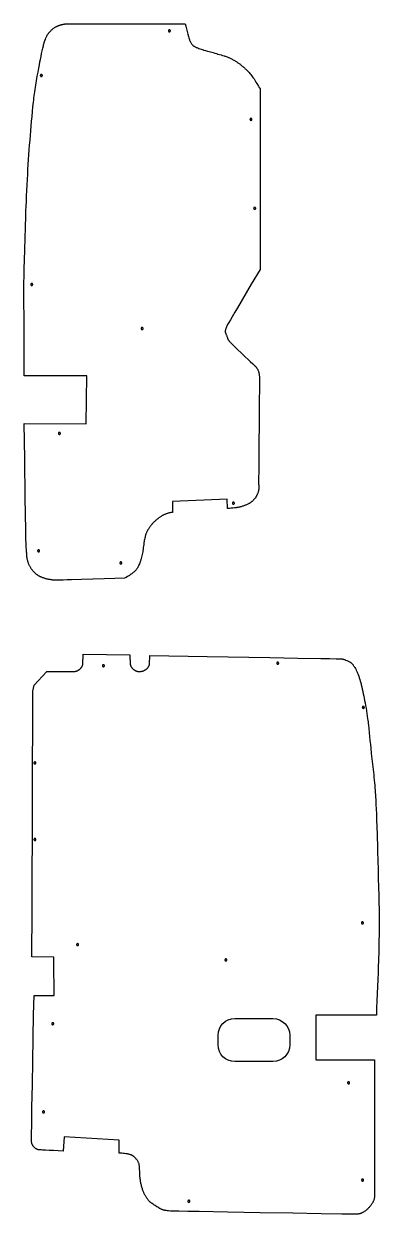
# Model space of a CAD drawing. Extents: x -780 to 1866, y -7095 to -85.
# Drawn here: x -780 to -80, y -4187 to -1840 of the extents above; entities that cross this region are included whole.
import ezdxf

# ---------------------------------------------------------------- set-up
doc = ezdxf.new("R2010")
doc.units = 0
doc.layers.add('DEFAULT_LAYER', color=1, linetype='CONTINUOUS')

msp = doc.modelspace()

# ---------------------------------------------------------------- linework, layer by layer
at = {"layer": 'DEFAULT_LAYER'}
for points in [[(-314.6, -2324.7), (-331.8, -2353.8), (-359.1, -2400.1), (-364.3, -2409), (-369.6, -2418), (-372.9, -2423.7), (-376.2, -2429.4), (-377.3, -2431.3), (-378.3, -2433.2), (-378.7, -2433.9), (-379.1, -2434.6), (-379.8, -2436.1), (-380.5, -2437.8), (-381.2, -2439.4), (-381.8, -2441.1), (-382.1, -2441.9), (-382.4, -2442.7), (-382.6, -2443.5), (-382.8, -2444.2), (-383, -2444.9), (-383.1, -2445.5), (-383.2, -2446.1), (-383.2, -2446.6), (-383.2, -2447), (-383.1, -2447.4), (-383.1, -2447.9), (-382.9, -2448.3), (-382.8, -2448.7), (-382.7, -2449.2), (-382.3, -2450), (-382, -2450.8), (-381.6, -2451.7), (-381.2, -2452.5), (-380.9, -2453.4), (-380.5, -2454.3), (-380.2, -2455.4), (-379.8, -2456.7), (-379.3, -2458), (-378.9, -2459.4), (-378.6, -2460.1), (-378.3, -2460.8), (-378, -2461.5), (-377.7, -2462.1), (-377.4, -2462.7), (-377.1, -2463.3), (-376.7, -2463.9), (-376.3, -2464.4), (-375.9, -2465), (-375.5, -2465.6), (-375, -2466.1), (-374.6, -2466.6), (-373.6, -2467.7), (-372.6, -2468.8), (-371.6, -2469.8), (-369.5, -2471.9), (-368.6, -2472.8), (-367, -2474.4), (-362, -2479.2), (-347.8, -2492.6), (-333.8, -2505.8), (-328.9, -2510.4), (-326.7, -2512.6), (-326, -2513.3), (-325.3, -2514), (-323.8, -2515.3), (-323.2, -2516), (-322.5, -2516.8), (-321.9, -2517.5), (-321.6, -2517.9), (-321.3, -2518.3), (-320.8, -2519.1), (-320.2, -2520.1), (-319.7, -2521), (-319.2, -2522), (-318.7, -2523), (-318.3, -2524.1), (-317.9, -2525.1), (-317.5, -2526.2), (-317.2, -2527.2), (-316.9, -2528.3), (-316.7, -2529.3), (-316.5, -2530.4), (-316.3, -2531.5), (-316.1, -2532.6), (-316, -2533.7), (-315.9, -2534.8), (-315.9, -2535.5), (-315.8, -2536.9), (-315.8, -2541.8), (-315.9, -2549.2), (-315.9, -2558.9), (-316.1, -2583.8), (-316.4, -2614.2), (-316.9, -2682.1), (-317.2, -2714.8), (-317.4, -2743.7), (-317.4, -2744.7), (-317.4, -2745.7), (-317.3, -2747.8), (-317.2, -2749.8), (-317, -2751.9), (-317, -2752.9), (-317, -2753.9), (-317, -2755), (-317, -2756), (-317, -2757), (-317.1, -2758), (-317.3, -2759), (-317.4, -2759.9), (-317.6, -2760.9), (-317.9, -2761.9), (-318.2, -2762.9), (-318.5, -2763.8), (-318.8, -2764.8), (-319.1, -2765.8), (-319.5, -2766.7), (-319.9, -2767.6), (-320.3, -2768.6), (-320.7, -2769.5), (-321.2, -2770.4), (-321.6, -2771.3), (-322.1, -2772.1), (-322.6, -2773), (-323.1, -2773.8), (-323.7, -2774.6), (-324.2, -2775.4), (-324.8, -2776.1), (-325.4, -2776.9), (-326, -2777.6), (-326.6, -2778.3), (-327.3, -2779), (-328, -2779.7), (-328.7, -2780.4), (-329.4, -2781.1), (-330.1, -2781.7), (-330.8, -2782.3), (-331.6, -2782.9), (-332.3, -2783.5), (-333.1, -2784.1), (-333.9, -2784.6), (-334.7, -2785.2), (-335.5, -2785.7), (-336.5, -2786.2), (-337.5, -2786.8), (-338.6, -2787.3), (-339.8, -2787.9), (-341, -2788.4), (-342.2, -2788.9), (-343.5, -2789.5), (-344.9, -2790), (-346.2, -2790.5), (-347.6, -2791), (-349, -2791.4), (-350.3, -2791.9), (-351.7, -2792.3), (-353, -2792.6), (-354.3, -2793), (-355.3, -2793.2), (-356.4, -2793.4), (-357.6, -2793.6), (-358.8, -2793.8), (-360.2, -2794), (-361.6, -2794.2), (-364.7, -2794.6), (-368, -2795), (-371.4, -2795.3), (-374.9, -2795.6), (-378.5, -2795.9), (-379.2, -2777.7), (-486.8, -2781.9), (-486.8, -2803.4), (-488.4, -2803.6), (-489.9, -2803.8), (-491.2, -2804.1), (-492.4, -2804.3), (-493.4, -2804.6), (-494.5, -2804.9), (-495.5, -2805.2), (-496.6, -2805.5), (-497.6, -2805.9), (-498.6, -2806.2), (-499.7, -2806.6), (-500.7, -2807), (-501.7, -2807.4), (-502.7, -2807.8), (-503.7, -2808.3), (-504.7, -2808.8), (-505.7, -2809.2), (-506.6, -2809.8), (-507.6, -2810.3), (-508.5, -2810.8), (-509.5, -2811.4), (-510.5, -2812), (-511.5, -2812.7), (-512.6, -2813.4), (-513.6, -2814.2), (-514.7, -2815), (-515.8, -2815.9), (-516.9, -2816.7), (-518, -2817.6), (-519.1, -2818.6), (-520.2, -2819.5), (-521.3, -2820.5), (-522.3, -2821.4), (-523.3, -2822.4), (-524.3, -2823.4), (-525.2, -2824.3), (-526.1, -2825.3), (-527, -2826.4), (-527.9, -2827.4), (-528.8, -2828.5), (-529.7, -2829.6), (-530.5, -2830.7), (-531.4, -2831.8), (-532.2, -2832.9), (-532.9, -2834.1), (-533.7, -2835.2), (-534.4, -2836.3), (-535.1, -2837.4), (-535.8, -2838.5), (-536.4, -2839.6), (-536.9, -2840.7), (-537.4, -2841.7), (-537.9, -2842.7), (-538.3, -2843.7), (-538.7, -2844.8), (-539.1, -2845.8), (-539.5, -2846.9), (-539.8, -2847.9), (-540.1, -2849), (-540.4, -2850.1), (-540.7, -2851.2), (-541, -2852.3), (-541.5, -2854.5), (-542, -2856.7), (-542.4, -2858.8), (-542.7, -2860), (-542.9, -2861.2), (-543.1, -2862.5), (-543.2, -2863.9), (-543.6, -2866.8), (-543.9, -2869.8), (-544.3, -2872.8), (-544.6, -2875.8), (-544.8, -2877.3), (-545, -2878.7), (-545.2, -2880), (-545.5, -2881.3), (-545.9, -2883.8), (-546.5, -2886.4), (-547, -2888.9), (-547.6, -2891.5), (-548.3, -2894), (-548.6, -2895.2), (-548.9, -2896.4), (-549.3, -2897.5), (-549.7, -2898.7), (-550, -2899.7), (-550.4, -2900.8), (-551.2, -2902.9), (-552, -2905), (-552.9, -2907.1), (-553.4, -2908.1), (-553.9, -2909.1), (-554.4, -2910.1), (-554.9, -2911.1), (-555.4, -2912.1), (-556, -2913), (-556.5, -2913.9), (-557.1, -2914.8), (-557.7, -2915.6), (-558.3, -2916.4), (-558.9, -2917.1), (-559.5, -2917.9), (-560.2, -2918.6), (-560.9, -2919.3), (-561.7, -2920), (-562.4, -2920.7), (-563.2, -2921.4), (-564, -2922), (-565.5, -2923.3), (-567.1, -2924.4), (-568.5, -2925.5), (-569.9, -2926.5), (-570.6, -2927), (-571.3, -2927.5), (-572.7, -2928.4), (-574.1, -2929.2), (-575.5, -2930.1), (-578.4, -2931.7), (-579.8, -2932.5), (-581.2, -2933.4), (-600.2, -2933.9), (-621.6, -2934.5), (-665.7, -2935.8), (-685.7, -2936.4), (-694.5, -2936.6), (-702.4, -2936.8), (-709.1, -2937), (-714.4, -2937.1), (-716.5, -2937.1), (-718.2, -2937.1), (-719.5, -2937.1), (-720.3, -2937), (-721.5, -2936.9), (-722.8, -2936.8), (-724.1, -2936.6), (-725.3, -2936.4), (-726.6, -2936.2), (-727.9, -2936), (-729.2, -2935.8), (-730.5, -2935.6), (-731.7, -2935.3), (-732.9, -2935.1), (-734.1, -2934.8), (-735.3, -2934.5), (-736.4, -2934.2), (-737.4, -2933.9), (-738.4, -2933.6), (-739.3, -2933.3), (-741.1, -2932.7), (-742.8, -2932.1), (-744.6, -2931.4), (-745.5, -2931), (-746.3, -2930.6), (-747.2, -2930.2), (-748, -2929.8), (-748.8, -2929.4), (-749.6, -2928.9), (-750.5, -2928.5), (-751.2, -2928), (-752, -2927.4), (-752.8, -2926.9), (-753.6, -2926.3), (-754.4, -2925.7), (-755.2, -2925), (-756, -2924.3), (-756.9, -2923.6), (-757.7, -2922.8), (-758.6, -2922), (-759.4, -2921.1), (-760.3, -2920.2), (-761.1, -2919.3), (-761.9, -2918.4), (-762.7, -2917.5), (-763.4, -2916.6), (-764.2, -2915.6), (-764.9, -2914.7), (-765.5, -2913.7), (-766.1, -2912.7), (-766.7, -2911.7), (-767.3, -2910.7), (-767.8, -2909.7), (-768.3, -2908.7), (-768.8, -2907.6), (-769.3, -2906.5), (-769.7, -2905.4), (-770.2, -2904.4), (-770.6, -2903.3), (-770.9, -2902.2), (-771.3, -2901.1), (-771.6, -2900), (-771.9, -2899), (-772.2, -2897.9), (-772.5, -2896.9), (-772.7, -2895.8), (-773, -2894.7), (-773.1, -2893.6), (-773.3, -2892.5), (-773.4, -2891.4), (-773.5, -2890.3), (-773.6, -2889.2), (-773.7, -2888), (-773.8, -2885.8), (-773.9, -2883.7), (-774, -2881.7), (-774.2, -2879.9), (-774.4, -2876.4), (-774.7, -2872.9), (-775, -2869.4), (-775.1, -2867.7), (-775.1, -2866), (-775.2, -2863.4), (-775.3, -2857.7), (-775.6, -2838), (-776.6, -2775.1), (-777.7, -2698.2), (-778.8, -2628.3), (-656.6, -2628.7), (-655.8, -2534.1), (-779, -2534.6), (-778.8, -2509.5), (-778.6, -2485.8), (-778.7, -2425.7), (-778.8, -2418.5), (-779, -2411.2), (-779.3, -2396.7), (-779.4, -2389.5), (-779.5, -2382.2), (-779.5, -2375), (-779.5, -2371.4), (-779.5, -2367.7), (-779.5, -2363.9), (-779.4, -2359.6), (-779.4, -2354.9), (-779.3, -2349.8), (-779, -2338.9), (-778.7, -2327), (-778, -2302.3), (-777.6, -2290.1), (-777.3, -2278.5), (-777.1, -2269.8), (-776.9, -2261.1), (-776.4, -2243.7), (-776.2, -2234.9), (-775.9, -2226.2), (-775.7, -2217.5), (-775.3, -2208.8), (-775, -2199.7), (-774.6, -2189.8), (-774.1, -2179.5), (-773.6, -2168.8), (-773.1, -2158), (-772.5, -2147.4), (-771.9, -2137), (-771.4, -2127.2), (-770.8, -2117.7), (-770.1, -2108.1), (-769.5, -2098.5), (-768.8, -2089), (-768.1, -2079.4), (-767.4, -2070), (-766.6, -2060.6), (-765.8, -2051.4), (-764.2, -2032.6), (-763.4, -2023.1), (-762.5, -2013.6), (-761.6, -2004.2), (-761.1, -1999.6), (-760.6, -1995.2), (-760.1, -1990.8), (-759.6, -1986.5), (-759.1, -1982.3), (-758.6, -1978.3), (-758, -1974.3), (-757.4, -1970.1), (-756.7, -1965.8), (-756.1, -1961.4), (-755.3, -1957), (-754.6, -1952.6), (-753.8, -1948.2), (-753.1, -1943.9), (-751.6, -1935.5), (-750.2, -1927.8), (-748.9, -1921.1), (-747.8, -1915.6), (-746.8, -1910.5), (-745.7, -1905), (-744.5, -1899.3), (-743.4, -1893.7), (-742.2, -1888.5), (-741.1, -1883.8), (-740.7, -1881.8), (-740.2, -1880), (-739.8, -1878.6), (-739.5, -1877.4), (-738.8, -1875.3), (-738, -1873.2), (-737.2, -1871.1), (-736.4, -1869), (-736, -1868), (-735.5, -1867), (-735.1, -1866), (-734.6, -1865.1), (-734.2, -1864.2), (-733.7, -1863.4), (-733.3, -1862.6), (-732.8, -1861.8), (-732.3, -1861.1), (-731.8, -1860.3), (-731.3, -1859.6), (-730.7, -1858.9), (-730.2, -1858.2), (-729.6, -1857.5), (-729, -1856.8), (-728.4, -1856.1), (-727.2, -1854.8), (-726, -1853.6), (-724.8, -1852.5), (-723.7, -1851.5), (-722.6, -1850.6), (-721.5, -1849.7), (-720.3, -1848.8), (-719.2, -1848), (-718, -1847.2), (-716.8, -1846.5), (-716.2, -1846.1), (-715.5, -1845.8), (-714.9, -1845.5), (-714.3, -1845.2), (-713.6, -1844.9), (-712.8, -1844.6), (-712, -1844.2), (-711.1, -1843.9), (-710.2, -1843.6), (-709.2, -1843.3), (-708.2, -1843), (-707.2, -1842.7), (-706.1, -1842.4), (-705.1, -1842.1), (-704, -1841.8), (-702.9, -1841.6), (-701.8, -1841.3), (-700.8, -1841.1), (-699.7, -1840.9), (-698.7, -1840.8), (-698.4, -1840.8), (-697.8, -1840.7), (-696.1, -1840.7), (-693.5, -1840.6), (-690.3, -1840.6), (-681.7, -1840.5), (-670.7, -1840.5), (-657.4, -1840.5), (-642.4, -1840.5), (-608.1, -1840.5), (-531.6, -1840.7), (-494.6, -1840.8), (-461.8, -1840.8), (-460.6, -1845.4), (-459.2, -1850.5), (-456.5, -1860.9), (-455.2, -1865.7), (-454.6, -1867.8), (-454, -1869.8), (-453.5, -1871.5), (-453.1, -1872.9), (-452.7, -1874.1), (-452.5, -1874.5), (-452.3, -1874.9), (-452, -1875.5), (-451.7, -1876.1), (-451.3, -1876.7), (-451, -1877.4), (-450.1, -1878.7), (-449.3, -1879.9), (-448.4, -1881.1), (-447.6, -1882.1), (-446.9, -1882.9), (-446.5, -1883.3), (-446.2, -1883.6), (-446, -1883.8), (-445.7, -1884), (-445.1, -1884.5), (-444.4, -1884.8), (-443.8, -1885.2), (-443.1, -1885.5), (-442.4, -1885.8), (-441, -1886.5), (-440.1, -1886.9), (-438.7, -1887.4), (-437, -1888.1), (-435, -1888.9), (-432.9, -1889.7), (-430.7, -1890.5), (-428.6, -1891.2), (-426.6, -1891.9), (-425.6, -1892.2), (-424.4, -1892.5), (-421.6, -1893.4), (-418.2, -1894.3), (-414.6, -1895.3), (-407.1, -1897.3), (-403.5, -1898.3), (-400.3, -1899.3), (-397.4, -1900.1), (-394.3, -1901), (-391.2, -1901.8), (-388.2, -1902.7), (-385.2, -1903.6), (-383.7, -1904.1), (-382.3, -1904.5), (-380.9, -1905), (-379.5, -1905.5), (-378.2, -1906), (-376.9, -1906.6), (-375.7, -1907.1), (-374.5, -1907.7), (-373.3, -1908.2), (-372.1, -1908.8), (-370.9, -1909.4), (-369.7, -1910), (-368.5, -1910.7), (-367.3, -1911.3), (-366.1, -1912), (-364.9, -1912.7), (-363.8, -1913.4), (-362.6, -1914.1), (-361.5, -1914.8), (-360.4, -1915.6), (-359.3, -1916.3), (-358.1, -1917.1), (-357, -1917.9), (-355.8, -1918.7), (-354.6, -1919.6), (-353.4, -1920.6), (-352.1, -1921.6), (-350.8, -1922.6), (-349.6, -1923.7), (-348.3, -1924.7), (-347.1, -1925.8), (-345.8, -1926.9), (-344.6, -1927.9), (-343.5, -1929), (-342.4, -1930), (-341.3, -1931), (-340.3, -1932), (-339.4, -1932.9), (-338.6, -1933.7), (-337.7, -1934.6), (-336.9, -1935.6), (-336.1, -1936.5), (-334.5, -1938.3), (-332.9, -1940.3), (-331.4, -1942.2), (-329.9, -1944.2), (-328.5, -1946.2), (-327, -1948.2), (-326.3, -1949.2), (-325.6, -1950.3), (-324.9, -1951.5), (-324.1, -1952.7), (-322.6, -1955.2), (-321, -1957.8), (-317.8, -1963.3), (-316.2, -1966), (-314.6, -1968.6)], [(-495.1, -1854.4), (-495, -1854.6), (-495, -1854.8), (-495, -1855), (-494.9, -1855.2), (-494.8, -1855.3), (-494.7, -1855.5), (-494.6, -1855.7), (-494.5, -1855.8), (-494.3, -1855.9), (-494.2, -1856), (-494, -1856.1), (-493.8, -1856.2), (-493.6, -1856.3), (-493.5, -1856.3), (-493.3, -1856.4), (-493.1, -1856.4), (-492.8, -1856.4), (-492.6, -1856.3), (-492.5, -1856.3), (-492.3, -1856.2), (-492.1, -1856.1), (-491.9, -1856), (-491.8, -1855.9), (-491.6, -1855.8), (-491.5, -1855.7), (-491.4, -1855.5), (-491.3, -1855.3), (-491.2, -1855.2), (-491.1, -1855), (-491.1, -1854.8), (-491.1, -1854.6), (-491.1, -1854.4), (-491.1, -1854.2), (-491.1, -1854), (-491.1, -1853.8), (-491.2, -1853.6), (-491.3, -1853.4), (-491.4, -1853.3), (-491.5, -1853.1), (-491.6, -1853), (-491.8, -1852.8), (-491.9, -1852.7), (-492.1, -1852.6), (-492.3, -1852.5), (-492.5, -1852.5), (-492.6, -1852.4), (-492.8, -1852.4), (-493.1, -1852.4), (-493.3, -1852.4), (-493.5, -1852.4), (-493.6, -1852.5), (-493.8, -1852.5), (-494, -1852.6), (-494.2, -1852.7), (-494.3, -1852.8), (-494.5, -1853), (-494.6, -1853.1), (-494.7, -1853.3), (-494.8, -1853.4), (-494.9, -1853.6), (-495, -1853.8), (-495, -1854), (-495, -1854.2)], [(-747.1, -1942.2), (-747.1, -1942.4), (-747.1, -1942.6), (-747, -1942.8), (-746.9, -1943), (-746.9, -1943.2), (-746.8, -1943.3), (-746.6, -1943.5), (-746.5, -1943.6), (-746.4, -1943.8), (-746.2, -1943.9), (-746.1, -1944), (-745.9, -1944.1), (-745.7, -1944.1), (-745.5, -1944.2), (-745.3, -1944.2), (-745.1, -1944.2), (-744.9, -1944.2), (-744.7, -1944.2), (-744.5, -1944.1), (-744.3, -1944.1), (-744.1, -1944), (-744, -1943.9), (-743.8, -1943.8), (-743.7, -1943.6), (-743.6, -1943.5), (-743.4, -1943.3), (-743.3, -1943.2), (-743.3, -1943), (-743.2, -1942.8), (-743.1, -1942.6), (-743.1, -1942.4), (-743.1, -1942.2), (-743.1, -1942), (-743.1, -1941.8), (-743.2, -1941.6), (-743.3, -1941.5), (-743.3, -1941.3), (-743.4, -1941.1), (-743.6, -1941), (-743.7, -1940.8), (-743.8, -1940.7), (-744, -1940.6), (-744.1, -1940.5), (-744.3, -1940.4), (-744.5, -1940.3), (-744.7, -1940.3), (-744.9, -1940.2), (-745.1, -1940.2), (-745.3, -1940.2), (-745.5, -1940.3), (-745.7, -1940.3), (-745.9, -1940.4), (-746.1, -1940.5), (-746.2, -1940.6), (-746.4, -1940.7), (-746.5, -1940.8), (-746.6, -1941), (-746.8, -1941.1), (-746.9, -1941.3), (-746.9, -1941.5), (-747, -1941.6), (-747.1, -1941.8), (-747.1, -1942)], [(-334.4, -2028.8), (-334.4, -2029), (-334.4, -2029.2), (-334.3, -2029.4), (-334.3, -2029.6), (-334.2, -2029.7), (-334.1, -2029.9), (-334, -2030), (-333.8, -2030.2), (-333.7, -2030.3), (-333.6, -2030.4), (-333.4, -2030.5), (-333.2, -2030.6), (-333, -2030.7), (-332.8, -2030.7), (-332.6, -2030.8), (-332.4, -2030.8), (-332.2, -2030.8), (-332, -2030.7), (-331.8, -2030.7), (-331.7, -2030.6), (-331.5, -2030.5), (-331.3, -2030.4), (-331.2, -2030.3), (-331, -2030.2), (-330.9, -2030), (-330.8, -2029.9), (-330.7, -2029.7), (-330.6, -2029.6), (-330.5, -2029.4), (-330.5, -2029.2), (-330.4, -2029), (-330.4, -2028.8), (-330.4, -2028.6), (-330.5, -2028.4), (-330.5, -2028.2), (-330.6, -2028), (-330.7, -2027.8), (-330.8, -2027.7), (-330.9, -2027.5), (-331, -2027.4), (-331.2, -2027.2), (-331.3, -2027.1), (-331.5, -2027), (-331.7, -2026.9), (-331.8, -2026.9), (-332, -2026.8), (-332.2, -2026.8), (-332.4, -2026.8), (-332.6, -2026.8), (-332.8, -2026.8), (-333, -2026.9), (-333.2, -2026.9), (-333.4, -2027), (-333.6, -2027.1), (-333.7, -2027.2), (-333.8, -2027.4), (-334, -2027.5), (-334.1, -2027.7), (-334.2, -2027.8), (-334.3, -2028), (-334.3, -2028.2), (-334.4, -2028.4), (-334.4, -2028.6)], [(-327.1, -2204.2), (-327, -2204.4), (-327, -2204.6), (-327, -2204.8), (-326.9, -2204.9), (-326.8, -2205.1), (-326.7, -2205.3), (-326.6, -2205.4), (-326.5, -2205.6), (-326.3, -2205.7), (-326.2, -2205.8), (-326, -2205.9), (-325.8, -2206), (-325.7, -2206.1), (-325.5, -2206.1), (-325.3, -2206.1), (-325.1, -2206.2), (-324.9, -2206.1), (-324.7, -2206.1), (-324.5, -2206.1), (-324.3, -2206), (-324.1, -2205.9), (-323.9, -2205.8), (-323.8, -2205.7), (-323.6, -2205.6), (-323.5, -2205.4), (-323.4, -2205.3), (-323.3, -2205.1), (-323.2, -2204.9), (-323.1, -2204.8), (-323.1, -2204.6), (-323.1, -2204.4), (-323.1, -2204.2), (-323.1, -2204), (-323.1, -2203.8), (-323.1, -2203.6), (-323.2, -2203.4), (-323.3, -2203.2), (-323.4, -2203), (-323.5, -2202.9), (-323.6, -2202.7), (-323.8, -2202.6), (-323.9, -2202.5), (-324.1, -2202.4), (-324.3, -2202.3), (-324.5, -2202.2), (-324.7, -2202.2), (-324.9, -2202.2), (-325.1, -2202.2), (-325.3, -2202.2), (-325.5, -2202.2), (-325.7, -2202.2), (-325.8, -2202.3), (-326, -2202.4), (-326.2, -2202.5), (-326.3, -2202.6), (-326.5, -2202.7), (-326.6, -2202.9), (-326.7, -2203), (-326.8, -2203.2), (-326.9, -2203.4), (-327, -2203.6), (-327, -2203.8), (-327, -2204)], [(-765.9, -2354.2), (-765.9, -2354.4), (-765.9, -2354.6), (-765.8, -2354.8), (-765.8, -2355), (-765.7, -2355.2), (-765.6, -2355.3), (-765.5, -2355.5), (-765.3, -2355.6), (-765.2, -2355.8), (-765, -2355.9), (-764.9, -2356), (-764.7, -2356.1), (-764.5, -2356.1), (-764.3, -2356.2), (-764.1, -2356.2), (-763.9, -2356.2), (-763.7, -2356.2), (-763.5, -2356.2), (-763.3, -2356.1), (-763.1, -2356.1), (-763, -2356), (-762.8, -2355.9), (-762.6, -2355.8), (-762.5, -2355.6), (-762.4, -2355.5), (-762.3, -2355.3), (-762.2, -2355.2), (-762.1, -2355), (-762, -2354.8), (-762, -2354.6), (-761.9, -2354.4), (-761.9, -2354.2), (-761.9, -2354), (-762, -2353.8), (-762, -2353.6), (-762.1, -2353.4), (-762.2, -2353.3), (-762.3, -2353.1), (-762.4, -2353), (-762.5, -2352.8), (-762.6, -2352.7), (-762.8, -2352.6), (-763, -2352.5), (-763.1, -2352.4), (-763.3, -2352.3), (-763.5, -2352.3), (-763.7, -2352.2), (-763.9, -2352.2), (-764.1, -2352.2), (-764.3, -2352.3), (-764.5, -2352.3), (-764.7, -2352.4), (-764.9, -2352.5), (-765, -2352.6), (-765.2, -2352.7), (-765.3, -2352.8), (-765.5, -2353), (-765.6, -2353.1), (-765.7, -2353.3), (-765.8, -2353.4), (-765.8, -2353.6), (-765.9, -2353.8), (-765.9, -2354)], [(-548.7, -2441), (-548.7, -2441.2), (-548.6, -2441.4), (-548.6, -2441.6), (-548.5, -2441.8), (-548.4, -2442), (-548.3, -2442.2), (-548.2, -2442.3), (-548.1, -2442.4), (-547.9, -2442.6), (-547.8, -2442.7), (-547.6, -2442.8), (-547.5, -2442.9), (-547.3, -2442.9), (-547.1, -2443), (-546.9, -2443), (-546.7, -2443), (-546.5, -2443), (-546.3, -2443), (-546.1, -2442.9), (-545.9, -2442.9), (-545.7, -2442.8), (-545.6, -2442.7), (-545.4, -2442.6), (-545.3, -2442.4), (-545.1, -2442.3), (-545, -2442.2), (-544.9, -2442), (-544.8, -2441.8), (-544.8, -2441.6), (-544.7, -2441.4), (-544.7, -2441.2), (-544.7, -2441), (-544.7, -2440.8), (-544.7, -2440.6), (-544.8, -2440.4), (-544.8, -2440.3), (-544.9, -2440.1), (-545, -2439.9), (-545.1, -2439.8), (-545.3, -2439.6), (-545.4, -2439.5), (-545.6, -2439.4), (-545.7, -2439.3), (-545.9, -2439.2), (-546.1, -2439.1), (-546.3, -2439.1), (-546.5, -2439), (-546.7, -2439), (-546.9, -2439), (-547.1, -2439.1), (-547.3, -2439.1), (-547.5, -2439.2), (-547.6, -2439.3), (-547.8, -2439.4), (-547.9, -2439.5), (-548.1, -2439.6), (-548.2, -2439.8), (-548.3, -2439.9), (-548.4, -2440.1), (-548.5, -2440.3), (-548.6, -2440.4), (-548.6, -2440.6), (-548.7, -2440.8)], [(-711.5, -2647.7), (-711.5, -2647.9), (-711.5, -2648.1), (-711.5, -2648.3), (-711.4, -2648.5), (-711.3, -2648.7), (-711.2, -2648.8), (-711.1, -2649), (-711, -2649.1), (-710.8, -2649.2), (-710.7, -2649.4), (-710.5, -2649.5), (-710.3, -2649.5), (-710.1, -2649.6), (-709.9, -2649.7), (-709.7, -2649.7), (-709.5, -2649.7), (-709.3, -2649.7), (-709.1, -2649.7), (-709, -2649.6), (-708.8, -2649.5), (-708.6, -2649.5), (-708.4, -2649.4), (-708.3, -2649.2), (-708.1, -2649.1), (-708, -2649), (-707.9, -2648.8), (-707.8, -2648.7), (-707.7, -2648.5), (-707.6, -2648.3), (-707.6, -2648.1), (-707.6, -2647.9), (-707.5, -2647.7), (-707.6, -2647.5), (-707.6, -2647.3), (-707.6, -2647.1), (-707.7, -2646.9), (-707.8, -2646.8), (-707.9, -2646.6), (-708, -2646.4), (-708.1, -2646.3), (-708.3, -2646.2), (-708.4, -2646), (-708.6, -2645.9), (-708.8, -2645.9), (-709, -2645.8), (-709.1, -2645.7), (-709.3, -2645.7), (-709.5, -2645.7), (-709.7, -2645.7), (-709.9, -2645.7), (-710.1, -2645.8), (-710.3, -2645.9), (-710.5, -2645.9), (-710.7, -2646), (-710.8, -2646.2), (-711, -2646.3), (-711.1, -2646.4), (-711.2, -2646.6), (-711.3, -2646.8), (-711.4, -2646.9), (-711.5, -2647.1), (-711.5, -2647.3), (-711.5, -2647.5)], [(-369, -2785.3), (-369, -2785.5), (-368.9, -2785.7), (-368.9, -2785.9), (-368.8, -2786.1), (-368.7, -2786.3), (-368.6, -2786.4), (-368.5, -2786.6), (-368.4, -2786.7), (-368.2, -2786.9), (-368.1, -2787), (-367.9, -2787.1), (-367.7, -2787.2), (-367.6, -2787.2), (-367.4, -2787.3), (-367.2, -2787.3), (-367, -2787.3), (-366.8, -2787.3), (-366.6, -2787.3), (-366.4, -2787.2), (-366.2, -2787.2), (-366, -2787.1), (-365.9, -2787), (-365.7, -2786.9), (-365.6, -2786.7), (-365.4, -2786.6), (-365.3, -2786.4), (-365.2, -2786.3), (-365.1, -2786.1), (-365.1, -2785.9), (-365, -2785.7), (-365, -2785.5), (-365, -2785.3), (-365, -2785.1), (-365, -2784.9), (-365.1, -2784.7), (-365.1, -2784.5), (-365.2, -2784.4), (-365.3, -2784.2), (-365.4, -2784), (-365.6, -2783.9), (-365.7, -2783.8), (-365.9, -2783.7), (-366, -2783.6), (-366.2, -2783.5), (-366.4, -2783.4), (-366.6, -2783.4), (-366.8, -2783.3), (-367, -2783.3), (-367.2, -2783.3), (-367.4, -2783.4), (-367.6, -2783.4), (-367.7, -2783.5), (-367.9, -2783.6), (-368.1, -2783.7), (-368.2, -2783.8), (-368.4, -2783.9), (-368.5, -2784), (-368.6, -2784.2), (-368.7, -2784.4), (-368.8, -2784.5), (-368.9, -2784.7), (-368.9, -2784.9), (-369, -2785.1)], [(-752.4, -2879.2), (-752.4, -2879.4), (-752.4, -2879.6), (-752.4, -2879.8), (-752.3, -2880), (-752.2, -2880.1), (-752.1, -2880.3), (-752, -2880.5), (-751.9, -2880.6), (-751.7, -2880.7), (-751.6, -2880.8), (-751.4, -2880.9), (-751.2, -2881), (-751, -2881.1), (-750.9, -2881.1), (-750.7, -2881.2), (-750.4, -2881.2), (-750.2, -2881.2), (-750, -2881.1), (-749.9, -2881.1), (-749.7, -2881), (-749.5, -2880.9), (-749.3, -2880.8), (-749.2, -2880.7), (-749, -2880.6), (-748.9, -2880.5), (-748.8, -2880.3), (-748.7, -2880.1), (-748.6, -2880), (-748.5, -2879.8), (-748.5, -2879.6), (-748.5, -2879.4), (-748.4, -2879.2), (-748.5, -2879), (-748.5, -2878.8), (-748.5, -2878.6), (-748.6, -2878.4), (-748.7, -2878.2), (-748.8, -2878.1), (-748.9, -2877.9), (-749, -2877.8), (-749.2, -2877.6), (-749.3, -2877.5), (-749.5, -2877.4), (-749.7, -2877.3), (-749.9, -2877.3), (-750, -2877.2), (-750.2, -2877.2), (-750.4, -2877.2), (-750.7, -2877.2), (-750.9, -2877.2), (-751, -2877.3), (-751.2, -2877.3), (-751.4, -2877.4), (-751.6, -2877.5), (-751.7, -2877.6), (-751.9, -2877.8), (-752, -2877.9), (-752.1, -2878.1), (-752.2, -2878.2), (-752.3, -2878.4), (-752.4, -2878.6), (-752.4, -2878.8), (-752.4, -2879)], [(-590.5, -2903.1), (-590.5, -2903.3), (-590.5, -2903.5), (-590.4, -2903.7), (-590.4, -2903.9), (-590.3, -2904.1), (-590.2, -2904.3), (-590.1, -2904.4), (-589.9, -2904.6), (-589.8, -2904.7), (-589.6, -2904.8), (-589.5, -2904.9), (-589.3, -2905), (-589.1, -2905), (-588.9, -2905.1), (-588.7, -2905.1), (-588.5, -2905.1), (-588.3, -2905.1), (-588.1, -2905.1), (-587.9, -2905), (-587.7, -2905), (-587.6, -2904.9), (-587.4, -2904.8), (-587.3, -2904.7), (-587.1, -2904.6), (-587, -2904.4), (-586.9, -2904.3), (-586.8, -2904.1), (-586.7, -2903.9), (-586.6, -2903.7), (-586.6, -2903.5), (-586.5, -2903.3), (-586.5, -2903.1), (-586.5, -2902.9), (-586.6, -2902.7), (-586.6, -2902.5), (-586.7, -2902.4), (-586.8, -2902.2), (-586.9, -2902), (-587, -2901.9), (-587.1, -2901.7), (-587.3, -2901.6), (-587.4, -2901.5), (-587.6, -2901.4), (-587.7, -2901.3), (-587.9, -2901.2), (-588.1, -2901.2), (-588.3, -2901.2), (-588.5, -2901.1), (-588.7, -2901.2), (-588.9, -2901.2), (-589.1, -2901.2), (-589.3, -2901.3), (-589.5, -2901.4), (-589.6, -2901.5), (-589.8, -2901.6), (-589.9, -2901.7), (-590.1, -2901.9), (-590.2, -2902), (-590.3, -2902.2), (-590.4, -2902.4), (-590.4, -2902.5), (-590.5, -2902.7), (-590.5, -2902.9)], [(-702.3, -4062.2), (-712.1, -4061.8), (-721.2, -4061.4), (-729.4, -4061), (-736.6, -4060.7), (-742.7, -4060.3), (-745.3, -4060.1), (-747.4, -4060), (-749.3, -4059.8), (-750.7, -4059.7), (-751.6, -4059.5), (-752, -4059.5), (-752.2, -4059.4), (-753, -4059), (-753.9, -4058.6), (-754.7, -4058.1), (-755.5, -4057.6), (-756.3, -4057.1), (-757, -4056.5), (-757.8, -4055.9), (-758.5, -4055.3), (-759.2, -4054.6), (-759.8, -4053.9), (-760.5, -4053.2), (-761.1, -4052.5), (-761.6, -4051.7), (-762.1, -4050.9), (-762.6, -4050.1), (-763, -4049.3), (-763.2, -4048.9), (-763.4, -4048.4), (-763.5, -4048), (-763.7, -4047.5), (-763.8, -4047.1), (-763.9, -4046.6), (-764.1, -4045.7), (-764.3, -4044.7), (-764.4, -4043.7), (-764.4, -4042.7), (-764.4, -4041.6), (-764.5, -4040.6), (-764.4, -4039.5), (-764.4, -4037.4), (-764.4, -4035.3), (-764.4, -4034.3), (-764.4, -4033.3), (-764.4, -4031.4), (-764.4, -4029.5), (-764.3, -4025.6), (-764.1, -4013.4), (-764, -4001.1), (-763.5, -3976.6), (-762.7, -3930.9), (-761.9, -3885.3), (-760.2, -3793.9), (-759.5, -3755.6), (-722.6, -3755.4), (-720.1, -3755.4), (-720.4, -3688.4), (-720.5, -3681.4), (-720.5, -3680.3), (-720.6, -3680.3), (-763.8, -3679.5), (-763.4, -3588.4), (-761.6, -3155.9), (-759.3, -3144), (-751.4, -3135.2), (-734.2, -3117), (-682.2, -3117), (-680.4, -3117), (-679.8, -3116.9), (-679.1, -3116.9), (-678.4, -3116.8), (-677.7, -3116.6), (-677.1, -3116.5), (-676.4, -3116.3), (-675.8, -3116.1), (-675.1, -3115.9), (-674.5, -3115.6), (-673.8, -3115.4), (-673.2, -3115), (-672.6, -3114.7), (-672, -3114.4), (-671.4, -3114), (-670.8, -3113.6), (-670.2, -3113.2), (-669.7, -3112.7), (-669.1, -3112.3), (-668.6, -3111.8), (-668.1, -3111.2), (-667.6, -3110.7), (-667.1, -3110.1), (-666.6, -3109.5), (-666.1, -3108.9), (-665.7, -3108.3), (-665.3, -3107.6), (-664.9, -3107), (-664.5, -3106.3), (-664.2, -3105.5), (-663.9, -3104.8), (-663.5, -3104), (-663.3, -3103.2), (-662.9, -3082.7), (-570.9, -3084.3), (-569.9, -3103.3), (-569.6, -3104.2), (-569.3, -3105.1), (-568.9, -3106), (-568.6, -3106.9), (-568.1, -3107.7), (-567.7, -3108.4), (-567.2, -3109.2), (-566.7, -3109.9), (-566.2, -3110.6), (-565.6, -3111.2), (-565.1, -3111.8), (-564.5, -3112.4), (-563.9, -3112.9), (-563.3, -3113.4), (-562.6, -3113.9), (-562, -3114.3), (-561.3, -3114.7), (-560.6, -3115.1), (-559.9, -3115.4), (-559.2, -3115.7), (-558.5, -3116), (-557.7, -3116.2), (-557, -3116.4), (-556.2, -3116.6), (-555.5, -3116.8), (-554.7, -3116.9), (-553.9, -3117), (-553.2, -3117.1), (-552.4, -3117.1), (-551.6, -3117.1), (-550.8, -3117.1), (-550.1, -3117), (-549.3, -3117), (-548.5, -3116.9), (-547.8, -3116.7), (-547, -3116.6), (-546.2, -3116.4), (-545.5, -3116.2), (-544.8, -3115.9), (-544, -3115.7), (-543.3, -3115.4), (-542.6, -3115.1), (-541.9, -3114.7), (-541.2, -3114.4), (-540.5, -3114), (-539.9, -3113.6), (-539.3, -3113.1), (-538.6, -3112.7), (-538, -3112.2), (-537.5, -3111.7), (-536.9, -3111.2), (-536.4, -3110.6), (-535.8, -3110), (-535.4, -3109.5), (-534.9, -3108.8), (-534.5, -3108.2), (-534, -3107.5), (-533.7, -3106.9), (-533.3, -3106.2), (-533, -3105.4), (-532.7, -3104.7), (-532.4, -3103.9), (-532.2, -3103.2), (-532, -3102.4), (-531.7, -3085.3), (-418.8, -3087.3), (-295, -3089.5), (-239.9, -3090.5), (-194.9, -3091.4), (-177.6, -3091.7), (-164.4, -3092), (-155.9, -3092.2), (-153.7, -3092.2), (-152.7, -3092.3), (-151.9, -3092.5), (-151.1, -3092.7), (-150.2, -3092.9), (-149.4, -3093.1), (-148.6, -3093.4), (-147.8, -3093.7), (-146.2, -3094.4), (-144, -3095.2), (-142.6, -3095.8), (-141.1, -3096.5), (-140.3, -3096.9), (-139.5, -3097.3), (-138.7, -3097.7), (-137.9, -3098.1), (-137.1, -3098.6), (-136.4, -3099), (-135.7, -3099.5), (-135.1, -3100), (-134.5, -3100.6), (-133.9, -3101.1), (-133.3, -3101.8), (-132.7, -3102.5), (-132.1, -3103.2), (-131.5, -3104), (-130.9, -3104.8), (-130.3, -3105.6), (-129.7, -3106.5), (-129.1, -3107.3), (-128.5, -3108.2), (-128, -3109.1), (-126.9, -3110.9), (-126, -3112.6), (-125.5, -3113.5), (-125, -3114.6), (-124.5, -3115.8), (-123.9, -3117.1), (-123.3, -3118.5), (-122.7, -3120), (-122.1, -3121.5), (-121.5, -3123.1), (-120.3, -3126.4), (-119.2, -3129.7), (-118.1, -3133), (-117.2, -3136.1), (-116.7, -3137.7), (-116.2, -3139.4), (-115.7, -3141.3), (-115.3, -3143.2), (-114.3, -3147.3), (-113.3, -3151.8), (-112.3, -3156.3), (-111.3, -3160.9), (-110.4, -3165.5), (-109.5, -3169.8), (-108.6, -3174.3), (-107.7, -3179.1), (-106.8, -3184.1), (-105.9, -3189.3), (-105.1, -3194.6), (-104.2, -3200), (-103.4, -3205.3), (-102.7, -3210.5), (-102.3, -3213.2), (-102, -3216.1), (-101.6, -3219.2), (-101.2, -3222.6), (-100.5, -3229.7), (-99.7, -3237.3), (-98.2, -3253.1), (-97.4, -3260.9), (-96.7, -3268.3), (-95.5, -3278.8), (-94.4, -3289.3), (-93.1, -3299.9), (-92, -3310.5), (-90.8, -3321), (-90.3, -3326.1), (-89.7, -3331.2), (-89.3, -3336.2), (-88.8, -3341.2), (-88.4, -3346), (-88, -3350.8), (-87.7, -3355.4), (-87.3, -3360.1), (-87.1, -3364.8), (-86.8, -3369.5), (-86.5, -3374.2), (-86.3, -3378.9), (-85.9, -3388.3), (-85.5, -3397.6), (-85.2, -3407), (-84.5, -3425.8), (-84.2, -3435.6), (-83.9, -3446.2), (-83.6, -3457.5), (-83.3, -3469.1), (-82.6, -3493), (-82.3, -3504.8), (-82, -3516.3), (-81.8, -3527.6), (-81.5, -3539), (-80.8, -3562), (-80.5, -3573.4), (-80.3, -3584.5), (-80.2, -3590), (-80.1, -3595.4), (-80.1, -3600.6), (-80, -3605.8), (-80, -3610.9), (-80, -3616), (-80.1, -3621.1), (-80.1, -3626.2), (-80.2, -3636.5), (-80.4, -3646.7), (-80.7, -3656.9), (-80.9, -3667.1), (-81.5, -3687.5), (-81.8, -3698.5), (-82.2, -3710.7), (-82.7, -3723.9), (-83.2, -3737.7), (-84.4, -3766.3), (-85, -3780.5), (-85.5, -3794.1), (-205, -3794.1), (-204.8, -3882.2), (-89.3, -3882.6), (-89.3, -3920.1), (-89.3, -3962.7), (-89.2, -4050.9), (-89.2, -4090.4), (-89.2, -4122.8), (-89.3, -4135.3), (-89.3, -4144.9), (-89.4, -4151.1), (-89.4, -4152.9), (-89.4, -4153.7), (-89.6, -4154.8), (-89.9, -4155.9), (-90.1, -4157), (-90.5, -4158.1), (-90.8, -4159.1), (-91.2, -4160.2), (-91.7, -4161.2), (-92.1, -4162.3), (-92.4, -4162.8), (-92.7, -4163.3), (-93.3, -4164.5), (-94.1, -4165.7), (-94.9, -4166.9), (-95.7, -4168.1), (-96.6, -4169.3), (-97.4, -4170.4), (-98.3, -4171.5), (-99.1, -4172.4), (-99.9, -4173.4), (-100.7, -4174.3), (-101.6, -4175.3), (-102.5, -4176.2), (-103.4, -4177), (-104.4, -4177.9), (-105.4, -4178.7), (-106.5, -4179.5), (-107.9, -4180.4), (-109.4, -4181.5), (-110.2, -4182), (-111, -4182.5), (-111.9, -4183), (-112.8, -4183.5), (-113.6, -4183.9), (-114.5, -4184.4), (-115.4, -4184.8), (-116.3, -4185.2), (-117.2, -4185.5), (-118.1, -4185.8), (-119, -4186), (-120, -4186.2), (-121.1, -4186.3), (-122.2, -4186.4), (-123.3, -4186.5), (-124.5, -4186.6), (-125.7, -4186.6), (-126.9, -4186.7), (-129.5, -4186.7), (-132, -4186.6), (-134.5, -4186.6), (-136.9, -4186.6), (-141.9, -4186.6), (-153.7, -4186.4), (-194.1, -4185.8), (-250.3, -4184.8), (-314.3, -4183.7), (-378.3, -4182.6), (-434.3, -4181.6), (-456.9, -4181.2), (-474.5, -4180.8), (-486.2, -4180.6), (-489.5, -4180.5), (-490.9, -4180.4), (-494.9, -4180.1), (-496.9, -4179.8), (-498.8, -4179.6), (-499.8, -4179.4), (-500.8, -4179.3), (-501.8, -4179.1), (-502.7, -4178.9), (-503.7, -4178.6), (-504.6, -4178.4), (-505.6, -4178.1), (-506.5, -4177.8), (-507.4, -4177.4), (-508.4, -4177.1), (-509.3, -4176.6), (-510.3, -4176.2), (-511.3, -4175.7), (-512.2, -4175.2), (-513.2, -4174.6), (-514.1, -4174.1), (-515.9, -4173), (-517.7, -4171.9), (-520.8, -4169.8), (-523.7, -4167.9), (-525.2, -4166.9), (-526.6, -4165.9), (-528, -4164.9), (-528.7, -4164.4), (-529.4, -4163.8), (-530, -4163.3), (-530.7, -4162.7), (-531.3, -4162.1), (-531.9, -4161.5), (-532.5, -4160.8), (-533.2, -4160.1), (-533.9, -4159.4), (-534.6, -4158.5), (-535.3, -4157.6), (-536, -4156.7), (-536.7, -4155.8), (-537.5, -4154.8), (-538.2, -4153.8), (-538.9, -4152.7), (-539.6, -4151.7), (-540.3, -4150.6), (-540.9, -4149.6), (-541.5, -4148.5), (-542.1, -4147.4), (-542.6, -4146.4), (-543.1, -4145.3), (-543.6, -4144), (-544.1, -4142.7), (-544.7, -4141.3), (-545.2, -4139.8), (-545.7, -4138.2), (-546.2, -4136.6), (-546.7, -4134.9), (-547.2, -4133.1), (-547.6, -4131.4), (-548.1, -4129.6), (-548.5, -4127.9), (-548.9, -4126.1), (-549.3, -4124.4), (-549.6, -4122.7), (-549.9, -4121.1), (-550.1, -4120.2), (-550.2, -4119.3), (-550.5, -4117.3), (-550.7, -4115.1), (-550.9, -4112.8), (-551.1, -4110.3), (-551.2, -4107.8), (-551.5, -4102.7), (-551.7, -4097.9), (-552, -4093.7), (-552.1, -4092), (-552.2, -4090.5), (-552.4, -4089.3), (-552.4, -4088.9), (-552.5, -4088.6), (-552.7, -4088), (-552.8, -4087.4), (-553.2, -4086.3), (-553.7, -4085.2), (-554.2, -4084.2), (-554.7, -4083.1), (-555.3, -4082.1), (-556, -4081.1), (-556.6, -4080.1), (-557.3, -4079.1), (-558.2, -4078), (-559.1, -4076.9), (-560.1, -4075.8), (-561.1, -4074.7), (-561.7, -4074.2), (-562.2, -4073.7), (-562.7, -4073.3), (-563.2, -4072.8), (-563.7, -4072.4), (-564.2, -4072.1), (-564.7, -4071.8), (-565.2, -4071.4), (-565.7, -4071.1), (-566.3, -4070.9), (-566.8, -4070.6), (-567.3, -4070.3), (-568.4, -4069.8), (-569.5, -4069.4), (-570.7, -4069), (-571.8, -4068.7), (-573, -4068.4), (-573.6, -4068.2), (-574.4, -4068.1), (-575.3, -4067.9), (-576.3, -4067.7), (-578.7, -4067.4), (-581.2, -4067.1), (-584, -4066.8), (-586.8, -4066.6), (-589.5, -4066.3), (-592, -4066.1), (-591.6, -4040.6), (-700, -4034.2)], [(-624.9, -3105.6), (-624.9, -3105.8), (-624.9, -3106), (-624.8, -3106.2), (-624.7, -3106.4), (-624.7, -3106.5), (-624.6, -3106.7), (-624.4, -3106.9), (-624.3, -3107), (-624.2, -3107.1), (-624, -3107.2), (-623.9, -3107.3), (-623.7, -3107.4), (-623.5, -3107.5), (-623.3, -3107.5), (-623.1, -3107.6), (-622.9, -3107.6), (-622.7, -3107.6), (-622.5, -3107.5), (-622.3, -3107.5), (-622.1, -3107.4), (-622, -3107.3), (-621.8, -3107.2), (-621.6, -3107.1), (-621.5, -3107), (-621.4, -3106.9), (-621.2, -3106.7), (-621.1, -3106.5), (-621.1, -3106.4), (-621, -3106.2), (-620.9, -3106), (-620.9, -3105.8), (-620.9, -3105.6), (-620.9, -3105.4), (-620.9, -3105.2), (-621, -3105), (-621.1, -3104.8), (-621.1, -3104.6), (-621.2, -3104.5), (-621.4, -3104.3), (-621.5, -3104.2), (-621.6, -3104), (-621.8, -3103.9), (-622, -3103.8), (-622.1, -3103.7), (-622.3, -3103.7), (-622.5, -3103.6), (-622.7, -3103.6), (-622.9, -3103.6), (-623.1, -3103.6), (-623.3, -3103.6), (-623.5, -3103.7), (-623.7, -3103.7), (-623.9, -3103.8), (-624, -3103.9), (-624.2, -3104), (-624.3, -3104.2), (-624.4, -3104.3), (-624.6, -3104.5), (-624.7, -3104.6), (-624.7, -3104.8), (-624.8, -3105), (-624.9, -3105.2), (-624.9, -3105.4)], [(-281.8, -3100.7), (-281.8, -3100.9), (-281.7, -3101.1), (-281.7, -3101.3), (-281.6, -3101.5), (-281.5, -3101.7), (-281.4, -3101.8), (-281.3, -3102), (-281.2, -3102.1), (-281, -3102.2), (-280.9, -3102.4), (-280.7, -3102.5), (-280.5, -3102.5), (-280.4, -3102.6), (-280.2, -3102.7), (-280, -3102.7), (-279.8, -3102.7), (-279.6, -3102.7), (-279.4, -3102.7), (-279.2, -3102.6), (-279, -3102.5), (-278.8, -3102.5), (-278.6, -3102.4), (-278.5, -3102.2), (-278.4, -3102.1), (-278.2, -3102), (-278.1, -3101.8), (-278, -3101.7), (-277.9, -3101.5), (-277.9, -3101.3), (-277.8, -3101.1), (-277.8, -3100.9), (-277.8, -3100.7), (-277.8, -3100.5), (-277.8, -3100.3), (-277.9, -3100.1), (-277.9, -3099.9), (-278, -3099.8), (-278.1, -3099.6), (-278.2, -3099.4), (-278.4, -3099.3), (-278.5, -3099.2), (-278.6, -3099), (-278.8, -3098.9), (-279, -3098.9), (-279.2, -3098.8), (-279.4, -3098.7), (-279.6, -3098.7), (-279.8, -3098.7), (-280, -3098.7), (-280.2, -3098.7), (-280.4, -3098.8), (-280.5, -3098.9), (-280.7, -3098.9), (-280.9, -3099), (-281, -3099.2), (-281.2, -3099.3), (-281.3, -3099.4), (-281.4, -3099.6), (-281.5, -3099.8), (-281.6, -3099.9), (-281.7, -3100.1), (-281.7, -3100.3), (-281.8, -3100.5)], [(-113.2, -3187.7), (-113.2, -3187.9), (-113.2, -3188.1), (-113.1, -3188.3), (-113.1, -3188.5), (-113, -3188.7), (-112.9, -3188.8), (-112.8, -3189), (-112.6, -3189.1), (-112.5, -3189.3), (-112.3, -3189.4), (-112.2, -3189.5), (-112, -3189.6), (-111.8, -3189.6), (-111.6, -3189.7), (-111.4, -3189.7), (-111.2, -3189.7), (-111, -3189.7), (-110.8, -3189.7), (-110.6, -3189.6), (-110.4, -3189.6), (-110.3, -3189.5), (-110.1, -3189.4), (-109.9, -3189.3), (-109.8, -3189.1), (-109.7, -3189), (-109.6, -3188.8), (-109.5, -3188.7), (-109.4, -3188.5), (-109.3, -3188.3), (-109.3, -3188.1), (-109.2, -3187.9), (-109.2, -3187.7), (-109.2, -3187.5), (-109.3, -3187.3), (-109.3, -3187.1), (-109.4, -3187), (-109.5, -3186.8), (-109.6, -3186.6), (-109.7, -3186.5), (-109.8, -3186.3), (-109.9, -3186.2), (-110.1, -3186.1), (-110.3, -3186), (-110.4, -3185.9), (-110.6, -3185.8), (-110.8, -3185.8), (-111, -3185.7), (-111.2, -3185.7), (-111.4, -3185.7), (-111.6, -3185.8), (-111.8, -3185.8), (-112, -3185.9), (-112.2, -3186), (-112.3, -3186.1), (-112.5, -3186.2), (-112.6, -3186.3), (-112.8, -3186.5), (-112.9, -3186.6), (-113, -3186.8), (-113.1, -3187), (-113.1, -3187.1), (-113.2, -3187.3), (-113.2, -3187.5)], [(-759.8, -3297.3), (-759.8, -3297.5), (-759.8, -3297.7), (-759.7, -3297.9), (-759.6, -3298.1), (-759.6, -3298.2), (-759.5, -3298.4), (-759.3, -3298.6), (-759.2, -3298.7), (-759.1, -3298.8), (-758.9, -3298.9), (-758.7, -3299), (-758.6, -3299.1), (-758.4, -3299.2), (-758.2, -3299.2), (-758, -3299.3), (-757.8, -3299.3), (-757.6, -3299.3), (-757.4, -3299.2), (-757.2, -3299.2), (-757, -3299.1), (-756.8, -3299), (-756.7, -3298.9), (-756.5, -3298.8), (-756.4, -3298.7), (-756.3, -3298.6), (-756.1, -3298.4), (-756, -3298.2), (-756, -3298.1), (-755.9, -3297.9), (-755.8, -3297.7), (-755.8, -3297.5), (-755.8, -3297.3), (-755.8, -3297.1), (-755.8, -3296.9), (-755.9, -3296.7), (-756, -3296.5), (-756, -3296.3), (-756.1, -3296.2), (-756.3, -3296), (-756.4, -3295.9), (-756.5, -3295.7), (-756.7, -3295.6), (-756.8, -3295.5), (-757, -3295.4), (-757.2, -3295.4), (-757.4, -3295.3), (-757.6, -3295.3), (-757.8, -3295.3), (-758, -3295.3), (-758.2, -3295.3), (-758.4, -3295.4), (-758.6, -3295.4), (-758.7, -3295.5), (-758.9, -3295.6), (-759.1, -3295.7), (-759.2, -3295.9), (-759.3, -3296), (-759.5, -3296.2), (-759.6, -3296.3), (-759.6, -3296.5), (-759.7, -3296.7), (-759.8, -3296.9), (-759.8, -3297.1)], [(-759.8, -3448.1), (-759.7, -3448.3), (-759.7, -3448.5), (-759.7, -3448.7), (-759.6, -3448.9), (-759.5, -3449.1), (-759.4, -3449.3), (-759.3, -3449.4), (-759.2, -3449.5), (-759, -3449.7), (-758.9, -3449.8), (-758.7, -3449.9), (-758.5, -3450), (-758.3, -3450), (-758.2, -3450.1), (-758, -3450.1), (-757.8, -3450.1), (-757.5, -3450.1), (-757.3, -3450.1), (-757.2, -3450), (-757, -3450), (-756.8, -3449.9), (-756.6, -3449.8), (-756.5, -3449.7), (-756.3, -3449.5), (-756.2, -3449.4), (-756.1, -3449.3), (-756, -3449.1), (-755.9, -3448.9), (-755.8, -3448.7), (-755.8, -3448.5), (-755.8, -3448.3), (-755.8, -3448.1), (-755.8, -3447.9), (-755.8, -3447.7), (-755.8, -3447.5), (-755.9, -3447.4), (-756, -3447.2), (-756.1, -3447), (-756.2, -3446.9), (-756.3, -3446.7), (-756.5, -3446.6), (-756.6, -3446.5), (-756.8, -3446.4), (-757, -3446.3), (-757.2, -3446.2), (-757.3, -3446.2), (-757.5, -3446.1), (-757.8, -3446.1), (-758, -3446.1), (-758.2, -3446.2), (-758.3, -3446.2), (-758.5, -3446.3), (-758.7, -3446.4), (-758.9, -3446.5), (-759, -3446.6), (-759.2, -3446.7), (-759.3, -3446.9), (-759.4, -3447), (-759.5, -3447.2), (-759.6, -3447.4), (-759.7, -3447.5), (-759.7, -3447.7), (-759.7, -3447.9)], [(-114.9, -3612.5), (-114.9, -3612.7), (-114.9, -3612.9), (-114.9, -3613.1), (-114.8, -3613.2), (-114.7, -3613.4), (-114.6, -3613.6), (-114.5, -3613.7), (-114.4, -3613.9), (-114.2, -3614), (-114.1, -3614.1), (-113.9, -3614.2), (-113.7, -3614.3), (-113.5, -3614.4), (-113.4, -3614.4), (-113.2, -3614.5), (-112.9, -3614.5), (-112.7, -3614.5), (-112.5, -3614.4), (-112.4, -3614.4), (-112.2, -3614.3), (-112, -3614.2), (-111.8, -3614.1), (-111.7, -3614), (-111.5, -3613.9), (-111.4, -3613.7), (-111.3, -3613.6), (-111.2, -3613.4), (-111.1, -3613.2), (-111, -3613.1), (-111, -3612.9), (-111, -3612.7), (-110.9, -3612.5), (-111, -3612.3), (-111, -3612.1), (-111, -3611.9), (-111.1, -3611.7), (-111.2, -3611.5), (-111.3, -3611.3), (-111.4, -3611.2), (-111.5, -3611.1), (-111.7, -3610.9), (-111.8, -3610.8), (-112, -3610.7), (-112.2, -3610.6), (-112.4, -3610.6), (-112.5, -3610.5), (-112.7, -3610.5), (-112.9, -3610.5), (-113.2, -3610.5), (-113.4, -3610.5), (-113.5, -3610.6), (-113.7, -3610.6), (-113.9, -3610.7), (-114.1, -3610.8), (-114.2, -3610.9), (-114.4, -3611.1), (-114.5, -3611.2), (-114.6, -3611.3), (-114.7, -3611.5), (-114.8, -3611.7), (-114.9, -3611.9), (-114.9, -3612.1), (-114.9, -3612.3)], [(-675.7, -3655.4), (-675.7, -3655.6), (-675.6, -3655.8), (-675.6, -3656), (-675.5, -3656.2), (-675.4, -3656.4), (-675.3, -3656.5), (-675.2, -3656.7), (-675.1, -3656.8), (-675, -3656.9), (-674.8, -3657.1), (-674.6, -3657.2), (-674.5, -3657.2), (-674.3, -3657.3), (-674.1, -3657.4), (-673.9, -3657.4), (-673.7, -3657.4), (-673.5, -3657.4), (-673.3, -3657.4), (-673.1, -3657.3), (-672.9, -3657.2), (-672.7, -3657.2), (-672.6, -3657.1), (-672.4, -3656.9), (-672.3, -3656.8), (-672.1, -3656.7), (-672, -3656.5), (-671.9, -3656.4), (-671.8, -3656.2), (-671.8, -3656), (-671.7, -3655.8), (-671.7, -3655.6), (-671.7, -3655.4), (-671.7, -3655.2), (-671.7, -3655), (-671.8, -3654.8), (-671.8, -3654.6), (-671.9, -3654.4), (-672, -3654.3), (-672.1, -3654.1), (-672.3, -3654), (-672.4, -3653.9), (-672.6, -3653.7), (-672.7, -3653.6), (-672.9, -3653.6), (-673.1, -3653.5), (-673.3, -3653.4), (-673.5, -3653.4), (-673.7, -3653.4), (-673.9, -3653.4), (-674.1, -3653.4), (-674.3, -3653.5), (-674.5, -3653.6), (-674.6, -3653.6), (-674.8, -3653.7), (-675, -3653.9), (-675.1, -3654), (-675.2, -3654.1), (-675.3, -3654.3), (-675.4, -3654.4), (-675.5, -3654.6), (-675.6, -3654.8), (-675.6, -3655), (-675.7, -3655.2)], [(-383.8, -3685.5), (-383.8, -3685.7), (-383.8, -3685.9), (-383.7, -3686.1), (-383.7, -3686.2), (-383.6, -3686.4), (-383.5, -3686.6), (-383.4, -3686.7), (-383.2, -3686.9), (-383.1, -3687), (-382.9, -3687.1), (-382.8, -3687.2), (-382.6, -3687.3), (-382.4, -3687.4), (-382.2, -3687.4), (-382, -3687.5), (-381.8, -3687.5), (-381.6, -3687.5), (-381.4, -3687.4), (-381.2, -3687.4), (-381.1, -3687.3), (-380.9, -3687.2), (-380.7, -3687.1), (-380.6, -3687), (-380.4, -3686.9), (-380.3, -3686.7), (-380.2, -3686.6), (-380.1, -3686.4), (-380, -3686.2), (-379.9, -3686.1), (-379.9, -3685.9), (-379.8, -3685.7), (-379.8, -3685.5), (-379.8, -3685.3), (-379.9, -3685.1), (-379.9, -3684.9), (-380, -3684.7), (-380.1, -3684.5), (-380.2, -3684.4), (-380.3, -3684.2), (-380.4, -3684.1), (-380.6, -3683.9), (-380.7, -3683.8), (-380.9, -3683.7), (-381.1, -3683.6), (-381.2, -3683.6), (-381.4, -3683.5), (-381.6, -3683.5), (-381.8, -3683.5), (-382, -3683.5), (-382.2, -3683.5), (-382.4, -3683.6), (-382.6, -3683.6), (-382.8, -3683.7), (-382.9, -3683.8), (-383.1, -3683.9), (-383.2, -3684.1), (-383.4, -3684.2), (-383.5, -3684.4), (-383.6, -3684.5), (-383.7, -3684.7), (-383.7, -3684.9), (-383.8, -3685.1), (-383.8, -3685.3)], [(-724.6, -3811.2), (-724.6, -3811.4), (-724.6, -3811.6), (-724.5, -3811.8), (-724.5, -3812), (-724.4, -3812.1), (-724.3, -3812.3), (-724.2, -3812.5), (-724, -3812.6), (-723.9, -3812.7), (-723.7, -3812.9), (-723.6, -3813), (-723.4, -3813), (-723.2, -3813.1), (-723, -3813.2), (-722.8, -3813.2), (-722.6, -3813.2), (-722.4, -3813.2), (-722.2, -3813.2), (-722, -3813.1), (-721.8, -3813), (-721.7, -3813), (-721.5, -3812.9), (-721.3, -3812.7), (-721.2, -3812.6), (-721.1, -3812.5), (-721, -3812.3), (-720.9, -3812.1), (-720.8, -3812), (-720.7, -3811.8), (-720.7, -3811.6), (-720.6, -3811.4), (-720.6, -3811.2), (-720.6, -3811), (-720.7, -3810.8), (-720.7, -3810.6), (-720.8, -3810.4), (-720.9, -3810.2), (-721, -3810.1), (-721.1, -3809.9), (-721.2, -3809.8), (-721.3, -3809.7), (-721.5, -3809.5), (-721.7, -3809.4), (-721.8, -3809.4), (-722, -3809.3), (-722.2, -3809.2), (-722.4, -3809.2), (-722.6, -3809.2), (-722.8, -3809.2), (-723, -3809.2), (-723.2, -3809.3), (-723.4, -3809.4), (-723.6, -3809.4), (-723.7, -3809.5), (-723.9, -3809.7), (-724, -3809.8), (-724.2, -3809.9), (-724.3, -3810.1), (-724.4, -3810.2), (-724.5, -3810.4), (-724.5, -3810.6), (-724.6, -3810.8), (-724.6, -3811)], [(-142.3, -3927.6), (-142.3, -3927.8), (-142.2, -3928), (-142.2, -3928.2), (-142.1, -3928.4), (-142, -3928.6), (-141.9, -3928.7), (-141.8, -3928.9), (-141.7, -3929), (-141.5, -3929.2), (-141.4, -3929.3), (-141.2, -3929.4), (-141, -3929.5), (-140.9, -3929.5), (-140.7, -3929.6), (-140.5, -3929.6), (-140.3, -3929.6), (-140.1, -3929.6), (-139.9, -3929.6), (-139.7, -3929.5), (-139.5, -3929.5), (-139.3, -3929.4), (-139.1, -3929.3), (-139, -3929.2), (-138.9, -3929), (-138.7, -3928.9), (-138.6, -3928.7), (-138.5, -3928.6), (-138.4, -3928.4), (-138.4, -3928.2), (-138.3, -3928), (-138.3, -3927.8), (-138.3, -3927.6), (-138.3, -3927.4), (-138.3, -3927.2), (-138.4, -3927), (-138.4, -3926.8), (-138.5, -3926.7), (-138.6, -3926.5), (-138.7, -3926.4), (-138.9, -3926.2), (-139, -3926.1), (-139.1, -3926), (-139.3, -3925.9), (-139.5, -3925.8), (-139.7, -3925.7), (-139.9, -3925.7), (-140.1, -3925.6), (-140.3, -3925.6), (-140.5, -3925.6), (-140.7, -3925.7), (-140.9, -3925.7), (-141, -3925.8), (-141.2, -3925.9), (-141.4, -3926), (-141.5, -3926.1), (-141.7, -3926.2), (-141.8, -3926.4), (-141.9, -3926.5), (-142, -3926.7), (-142.1, -3926.8), (-142.2, -3927), (-142.2, -3927.2), (-142.3, -3927.4)], [(-742.8, -3985), (-742.8, -3985.2), (-742.7, -3985.4), (-742.7, -3985.6), (-742.6, -3985.8), (-742.5, -3986), (-742.4, -3986.1), (-742.3, -3986.3), (-742.2, -3986.4), (-742.1, -3986.6), (-741.9, -3986.7), (-741.7, -3986.8), (-741.6, -3986.9), (-741.4, -3986.9), (-741.2, -3987), (-741, -3987), (-740.8, -3987), (-740.6, -3987), (-740.4, -3987), (-740.2, -3986.9), (-740, -3986.9), (-739.8, -3986.8), (-739.7, -3986.7), (-739.5, -3986.6), (-739.4, -3986.4), (-739.2, -3986.3), (-739.1, -3986.1), (-739, -3986), (-738.9, -3985.8), (-738.9, -3985.6), (-738.8, -3985.4), (-738.8, -3985.2), (-738.8, -3985), (-738.8, -3984.8), (-738.8, -3984.6), (-738.9, -3984.4), (-738.9, -3984.2), (-739, -3984.1), (-739.1, -3983.9), (-739.2, -3983.7), (-739.4, -3983.6), (-739.5, -3983.5), (-739.7, -3983.4), (-739.8, -3983.3), (-740, -3983.2), (-740.2, -3983.1), (-740.4, -3983.1), (-740.6, -3983), (-740.8, -3983), (-741, -3983), (-741.2, -3983.1), (-741.4, -3983.1), (-741.6, -3983.2), (-741.7, -3983.3), (-741.9, -3983.4), (-742.1, -3983.5), (-742.2, -3983.6), (-742.3, -3983.7), (-742.4, -3983.9), (-742.5, -3984.1), (-742.6, -3984.2), (-742.7, -3984.4), (-742.7, -3984.6), (-742.8, -3984.8)], [(-114.7, -4119.3), (-114.7, -4119.6), (-114.6, -4119.7), (-114.6, -4119.9), (-114.5, -4120.1), (-114.4, -4120.3), (-114.3, -4120.5), (-114.2, -4120.6), (-114.1, -4120.8), (-113.9, -4120.9), (-113.8, -4121), (-113.6, -4121.1), (-113.5, -4121.2), (-113.3, -4121.3), (-113.1, -4121.3), (-112.9, -4121.3), (-112.7, -4121.3), (-112.5, -4121.3), (-112.3, -4121.3), (-112.1, -4121.3), (-111.9, -4121.2), (-111.7, -4121.1), (-111.6, -4121), (-111.4, -4120.9), (-111.3, -4120.8), (-111.1, -4120.6), (-111, -4120.5), (-110.9, -4120.3), (-110.8, -4120.1), (-110.8, -4119.9), (-110.7, -4119.7), (-110.7, -4119.6), (-110.7, -4119.3), (-110.7, -4119.1), (-110.7, -4118.9), (-110.8, -4118.8), (-110.8, -4118.6), (-110.9, -4118.4), (-111, -4118.2), (-111.1, -4118.1), (-111.3, -4117.9), (-111.4, -4117.8), (-111.6, -4117.7), (-111.7, -4117.6), (-111.9, -4117.5), (-112.1, -4117.4), (-112.3, -4117.4), (-112.5, -4117.4), (-112.7, -4117.3), (-112.9, -4117.4), (-113.1, -4117.4), (-113.3, -4117.4), (-113.5, -4117.5), (-113.6, -4117.6), (-113.8, -4117.7), (-113.9, -4117.8), (-114.1, -4117.9), (-114.2, -4118.1), (-114.3, -4118.2), (-114.4, -4118.4), (-114.5, -4118.6), (-114.6, -4118.8), (-114.6, -4118.9), (-114.7, -4119.1)], [(-456.5, -4161.2), (-456.5, -4161.4), (-456.5, -4161.6), (-456.4, -4161.8), (-456.4, -4162), (-456.3, -4162.2), (-456.2, -4162.4), (-456.1, -4162.5), (-455.9, -4162.6), (-455.8, -4162.8), (-455.6, -4162.9), (-455.5, -4163), (-455.3, -4163.1), (-455.1, -4163.1), (-454.9, -4163.2), (-454.7, -4163.2), (-454.5, -4163.2), (-454.3, -4163.2), (-454.1, -4163.2), (-453.9, -4163.1), (-453.7, -4163.1), (-453.6, -4163), (-453.4, -4162.9), (-453.2, -4162.8), (-453.1, -4162.6), (-453, -4162.5), (-452.9, -4162.4), (-452.8, -4162.2), (-452.7, -4162), (-452.6, -4161.8), (-452.6, -4161.6), (-452.5, -4161.4), (-452.5, -4161.2), (-452.5, -4161), (-452.6, -4160.8), (-452.6, -4160.6), (-452.7, -4160.5), (-452.8, -4160.3), (-452.9, -4160.1), (-453, -4160), (-453.1, -4159.8), (-453.2, -4159.7), (-453.4, -4159.6), (-453.6, -4159.5), (-453.7, -4159.4), (-453.9, -4159.3), (-454.1, -4159.3), (-454.3, -4159.2), (-454.5, -4159.2), (-454.7, -4159.2), (-454.9, -4159.3), (-455.1, -4159.3), (-455.3, -4159.4), (-455.5, -4159.5), (-455.6, -4159.6), (-455.8, -4159.7), (-455.9, -4159.8), (-456.1, -4160), (-456.2, -4160.1), (-456.3, -4160.3), (-456.4, -4160.5), (-456.4, -4160.6), (-456.5, -4160.8), (-456.5, -4161)]]:
    msp.add_lwpolyline(points, close=True, dxfattribs=at)
msp.add_lwpolyline([(-256.2, -3833.9), (-256.2, -3852.9, -0.414082), (-289.1, -3885.9), (-364.2, -3885.9, -0.414082), (-397.2, -3852.9), (-397.2, -3833.9, -0.414082), (-364.2, -3800.9), (-289.1, -3800.9, -0.414082)], format="xyb", close=True, dxfattribs=at)

doc.saveas('drawing.dxf')
